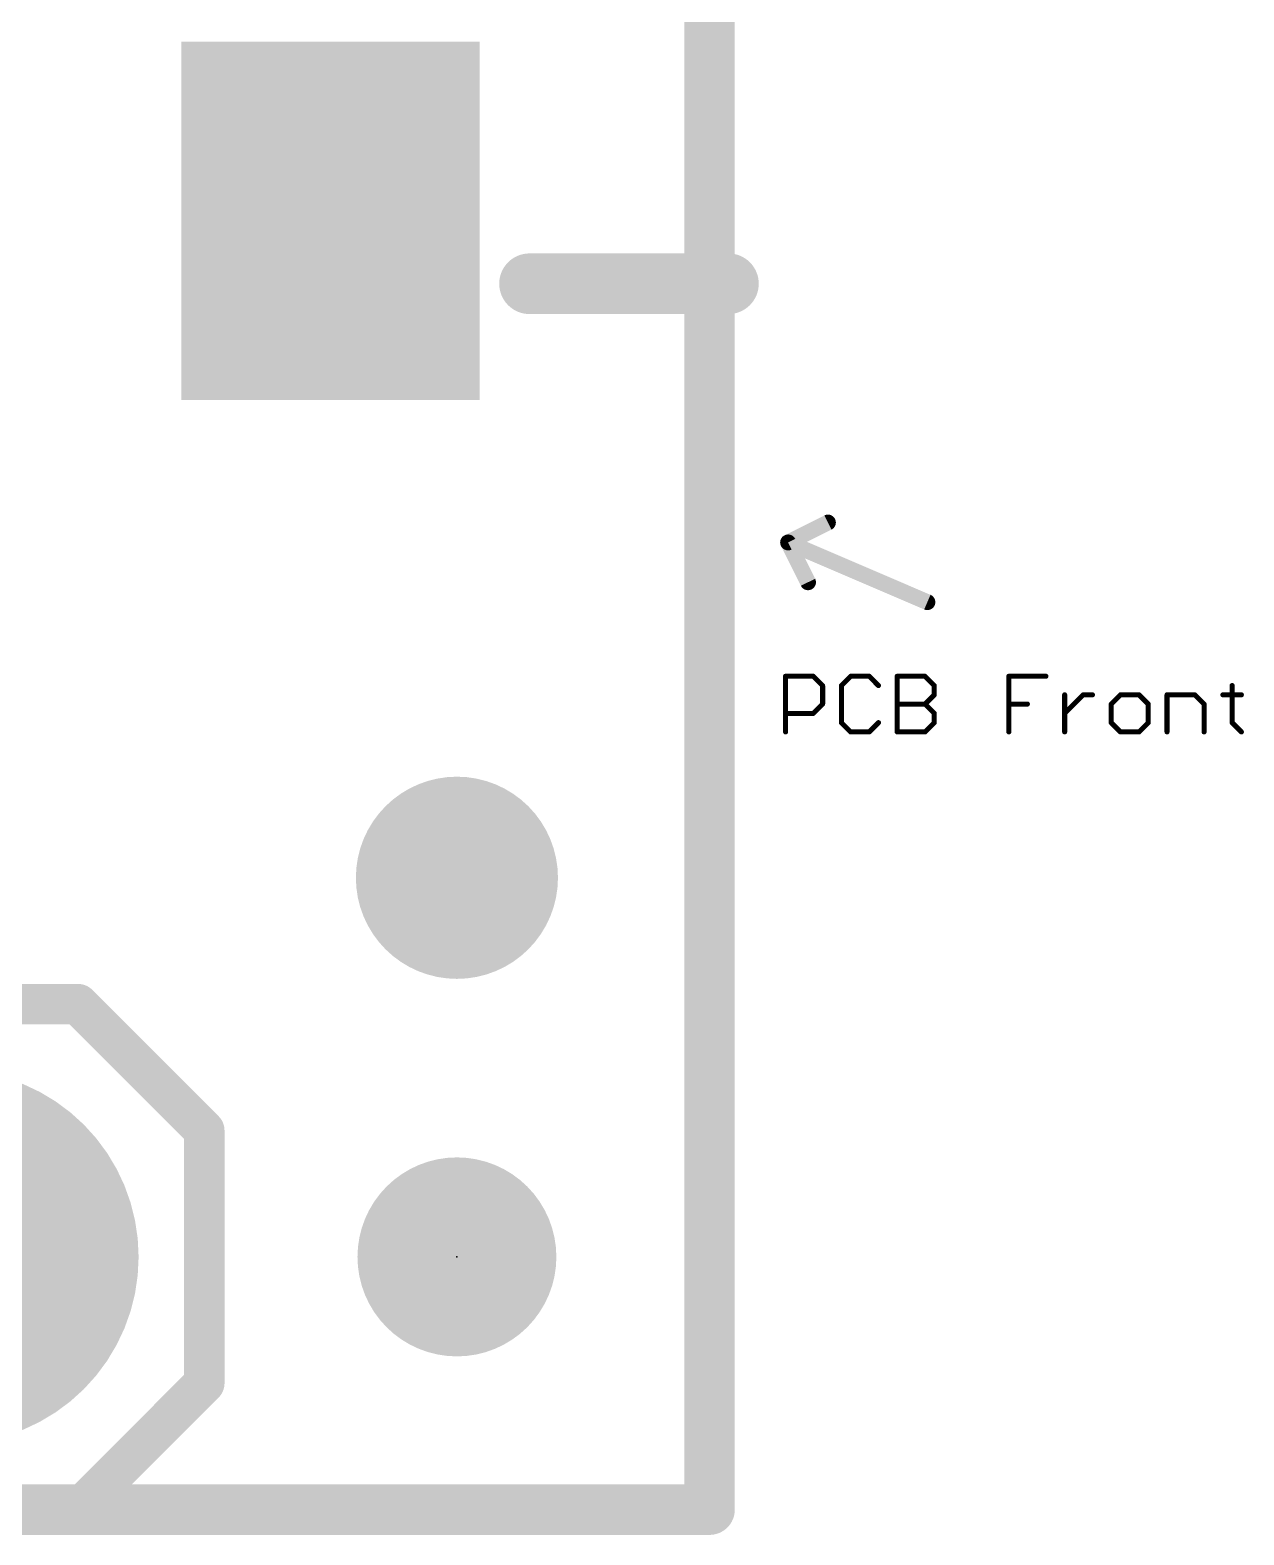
# Model space of a CAD drawing. Extents: x -17 to 90, y -12 to 22.
# Drawn here: x 28.33 to 34.44, y 1.14 to 8.7 of the extents above; entities that cross this region are included whole.
import ezdxf

# ---------------------------------------------------------------- set-up
doc = ezdxf.new("R2010")
doc.units = 0
for name, color, linetype in [('1', 12, 'CONTINUOUS'), ('16', 132, 'CONTINUOUS'), ('17', 110, 'CONTINUOUS'), ('18', 110, 'CONTINUOUS'), ('20', 53, 'CONTINUOUS'), ('21', 41, 'CONTINUOUS'), ('23', 53, 'CONTINUOUS'), ('51', 53, 'CONTINUOUS')]:
    doc.layers.add(name, color=color, linetype=linetype)

# ---------------------------------------------------------------- blocks, each defined once
blk = doc.blocks.new('ROUNDP')
at = {"const_width": 0.5}
blk.add_lwpolyline([(0, -0.25, 1), (0, 0.25, 1), (0, -0.25)], format="xyb", dxfattribs=at)
blk = doc.blocks.new('PIE')
at = {"const_width": 0.5}
blk.add_lwpolyline([(0, -0.25, 1), (0, 0.25, 1), (0, -0.25)], format="xyb", dxfattribs=at)
blk = doc.blocks.new('RECT')
blk.add_solid([(-0.5, -0.5), (0.5, -0.5), (-0.5, 0.5), (0.5, 0.5)])
blk = doc.blocks.new('ROUNDV')
at = {"const_width": 0.5}
blk.add_lwpolyline([(0, -0.25, 1), (0, 0.25, 1), (0, -0.25)], format="xyb", dxfattribs=at)

msp = doc.modelspace()

# ---------------------------------------------------------------- linework, layer by layer
at = {"layer": '1', "const_width": 0.254}
for points in [[(31.75, 21.59), (31.75, 1.27)], [(31.75, 1.27), (1.27, 1.27)]]:
    msp.add_lwpolyline(points, dxfattribs=at)
at = {"layer": '1', "const_width": 0.127}
for points in [[(31.75, 1.2065, 1), (31.75, 1.3335)], [(31.6865, 1.27, 1), (31.8135, 1.27)]]:
    msp.add_lwpolyline(points, format="xyb", dxfattribs=at)
at = {"layer": '16', "const_width": 0.254}
for points in [[(31.75, 21.59), (31.75, 1.27)], [(31.75, 1.27), (1.27, 1.27)]]:
    msp.add_lwpolyline(points, dxfattribs=at)
at = {"layer": '16', "const_width": 0.127}
for points in [[(31.75, 1.2065, 1), (31.75, 1.3335)], [(31.6865, 1.27, 1), (31.8135, 1.27)]]:
    msp.add_lwpolyline(points, format="xyb", dxfattribs=at)
at = {"layer": '20', "const_width": 0.2032}
for points in [[(31.75, 21.59), (31.75, 1.27)], [(31.75, 1.27), (1.27, 1.27)]]:
    msp.add_lwpolyline(points, dxfattribs=at)
at = {"layer": '20', "const_width": 0.1016}
for points in [[(31.75, 1.2192, 1), (31.75, 1.3208)], [(31.6992, 1.27, 1), (31.8008, 1.27)]]:
    msp.add_lwpolyline(points, format="xyb", dxfattribs=at)
at = {"layer": '21'}
for points, const_width in [([(30.845, 7.43), (31.845, 7.43)], 0.3048), ([(27.305, 3.81), (28.575, 3.81)], 0.2032), ([(28.575, 3.81), (29.21, 3.175)], 0.2032), ([(29.21, 3.175), (29.21, 1.905)], 0.2032), ([(29.21, 1.905), (28.575, 1.27)], 0.2032), ([(28.575, 1.27), (27.305, 1.27)], 0.2032)]:
    msp.add_lwpolyline(points, dxfattribs=dict(at, const_width=const_width))
for points, const_width in [([(30.845, 7.5062, 1), (30.845, 7.3538)], 0.1524), ([(31.845, 7.3538, 1), (31.845, 7.5062)], 0.1524), ([(28.6109, 3.8459, 1), (28.5391, 3.7741)], 0.1016), ([(28.575, 3.7592, 1), (28.575, 3.8608)], 0.1016), ([(29.2608, 3.175, 1), (29.1592, 3.175)], 0.1016), ([(29.1741, 3.1391, 1), (29.2459, 3.2109)], 0.1016), ([(29.2459, 1.8691, 1), (29.1741, 1.9409)], 0.1016), ([(29.1592, 1.905, 1), (29.2608, 1.905)], 0.1016), ([(28.575, 1.2192, 1), (28.575, 1.3208)], 0.1016), ([(28.5391, 1.3059, 1), (28.6109, 1.2341)], 0.1016)]:
    msp.add_lwpolyline(points, format="xyb", dxfattribs=dict(at, const_width=const_width))
at = {"layer": '23'}
msp.add_point((30.48, 2.54), dxfattribs=at)
at = {"layer": '51'}
for points, const_width in [([(32.145, 6.13), (32.345, 6.23)], 0.08), ([(32.845, 5.83), (32.145, 6.13)], 0.08), ([(32.145, 6.13), (32.245, 5.93)], 0.08), ([(32.1321, 5.1779), (32.1321, 5.4575)], 0.0254), ([(32.1321, 5.4575), (32.2719, 5.4575)], 0.0254), ([(32.2719, 5.4575), (32.3186, 5.4109)], 0.0254), ([(32.4594, 5.4575), (32.4128, 5.4109)], 0.0254), ([(32.5526, 5.4575), (32.4594, 5.4575)], 0.0254), ([(32.5992, 5.4109), (32.5526, 5.4575)], 0.0254), ([(32.6934, 5.1779), (32.6934, 5.4575)], 0.0254), ([(32.6934, 5.4575), (32.8333, 5.4575)], 0.0254), ([(32.8333, 5.4575), (32.8799, 5.4109)], 0.0254), ([(33.2547, 5.1779), (33.2547, 5.4575)], 0.0254), ([(33.2547, 5.4575), (33.4412, 5.4575)], 0.0254), ([(32.3186, 5.4109), (32.3186, 5.3177)], 0.0254), ([(32.4128, 5.4109), (32.4128, 5.2245)], 0.0254), ([(32.8799, 5.3643), (32.8333, 5.3177)], 0.0254), ([(32.8799, 5.4109), (32.8799, 5.3643)], 0.0254), ([(33.5354, 5.1779), (33.5354, 5.3643)], 0.0254), ([(33.5354, 5.2711), (33.6286, 5.3643)], 0.0254), ([(33.6286, 5.3643), (33.6752, 5.3643)], 0.0254), ([(33.8159, 5.3643), (33.7693, 5.3177)], 0.0254), ([(33.9091, 5.3643), (33.8159, 5.3643)], 0.0254), ([(33.9557, 5.3177), (33.9091, 5.3643)], 0.0254), ([(34.0499, 5.1779), (34.0499, 5.3643)], 0.0254), ([(34.0499, 5.3643), (34.1897, 5.3643)], 0.0254), ([(34.1897, 5.3643), (34.2364, 5.3177)], 0.0254), ([(34.3306, 5.3643), (34.4238, 5.3643)], 0.0254), ([(34.3772, 5.4109), (34.3772, 5.2245)], 0.0254), ([(32.3186, 5.3177), (32.2719, 5.2711)], 0.0254), ([(32.6934, 5.3177), (32.8333, 5.3177)], 0.0254), ([(32.8333, 5.3177), (32.8799, 5.2711)], 0.0254), ([(33.2547, 5.3177), (33.348, 5.3177)], 0.0254), ([(33.7693, 5.3177), (33.7693, 5.2245)], 0.0254), ([(33.9557, 5.2245), (33.9557, 5.3177)], 0.0254), ([(34.2364, 5.3177), (34.2364, 5.1779)], 0.0254), ([(32.2719, 5.2711), (32.1321, 5.2711)], 0.0254), ([(32.4128, 5.2245), (32.4594, 5.1779)], 0.0254), ([(32.5526, 5.1779), (32.5992, 5.2245)], 0.0254), ([(32.8799, 5.2245), (32.8333, 5.1779)], 0.0254), ([(32.8799, 5.2711), (32.8799, 5.2245)], 0.0254), ([(33.7693, 5.2245), (33.8159, 5.1779)], 0.0254), ([(33.9091, 5.1779), (33.9557, 5.2245)], 0.0254), ([(34.3772, 5.2245), (34.4238, 5.1779)], 0.0254), ([(32.4594, 5.1779), (32.5526, 5.1779)], 0.0254), ([(32.8333, 5.1779), (32.6934, 5.1779)], 0.0254), ([(33.8159, 5.1779), (33.9091, 5.1779)], 0.0254)]:
    msp.add_lwpolyline(points, dxfattribs=dict(at, const_width=const_width))
for points, const_width in [([(32.3539, 6.2121, 1), (32.3361, 6.2479)], 0.04), ([(32.1529, 6.1484, 1), (32.1371, 6.1116)], 0.04), ([(32.1629, 6.1389, 1), (32.1271, 6.1211)], 0.04), ([(32.1361, 6.1479, 1), (32.1539, 6.1121)], 0.04), ([(32.2271, 5.9211, 1), (32.2629, 5.9389)], 0.04), ([(32.8371, 5.8116, 1), (32.8529, 5.8484)], 0.04), ([(32.1321, 5.4639, 1), (32.1321, 5.4512)], 0.0127), ([(32.1385, 5.4575, 1), (32.1258, 5.4575)], 0.0127), ([(32.2764, 5.462, 1), (32.2675, 5.453)], 0.0127), ([(32.2719, 5.4512, 1), (32.2719, 5.4639)], 0.0127), ([(32.4594, 5.4639, 1), (32.4594, 5.4512)], 0.0127), ([(32.4639, 5.453, 1), (32.4549, 5.462)], 0.0127), ([(32.5571, 5.462, 1), (32.5481, 5.453)], 0.0127), ([(32.5526, 5.4512, 1), (32.5526, 5.4639)], 0.0127), ([(32.6934, 5.4639, 1), (32.6934, 5.4512)], 0.0127), ([(32.6998, 5.4575, 1), (32.6871, 5.4575)], 0.0127), ([(32.8377, 5.462, 1), (32.8288, 5.453)], 0.0127), ([(32.8333, 5.4512, 1), (32.8333, 5.4639)], 0.0127), ([(33.2547, 5.4639, 1), (33.2547, 5.4512)], 0.0127), ([(33.2611, 5.4575, 1), (33.2484, 5.4575)], 0.0127), ([(33.4412, 5.4512, 1), (33.4412, 5.4639)], 0.0127), ([(32.3249, 5.4109, 1), (32.3122, 5.4109)], 0.0127), ([(32.3141, 5.4064, 1), (32.323, 5.4154)], 0.0127), ([(32.4191, 5.4109, 1), (32.4064, 5.4109)], 0.0127), ([(32.4083, 5.4154, 1), (32.4173, 5.4064)], 0.0127), ([(32.5947, 5.4064, 1), (32.6037, 5.4154)], 0.0127), ([(32.8862, 5.4109, 1), (32.8735, 5.4109)], 0.0127), ([(32.8735, 5.3643, 1), (32.8862, 5.3643)], 0.0127), ([(32.8754, 5.4064, 1), (32.8843, 5.4154)], 0.0127), ([(32.8843, 5.3598, 1), (32.8754, 5.3688)], 0.0127), ([(33.5417, 5.3643, 1), (33.529, 5.3643)], 0.0127), ([(33.6286, 5.3707, 1), (33.6286, 5.358)], 0.0127), ([(33.6331, 5.3598, 1), (33.6241, 5.3688)], 0.0127), ([(33.6752, 5.358, 1), (33.6752, 5.3707)], 0.0127), ([(33.8159, 5.3707, 1), (33.8159, 5.358)], 0.0127), ([(33.8204, 5.3598, 1), (33.8114, 5.3688)], 0.0127), ([(33.9136, 5.3688, 1), (33.9046, 5.3598)], 0.0127), ([(33.9091, 5.358, 1), (33.9091, 5.3707)], 0.0127), ([(34.0499, 5.3707, 1), (34.0499, 5.358)], 0.0127), ([(34.0563, 5.3643, 1), (34.0436, 5.3643)], 0.0127), ([(34.1942, 5.3688, 1), (34.1853, 5.3598)], 0.0127), ([(34.1897, 5.358, 1), (34.1897, 5.3707)], 0.0127), ([(34.3306, 5.3707, 1), (34.3306, 5.358)], 0.0127), ([(34.3835, 5.4109, 1), (34.3708, 5.4109)], 0.0127), ([(34.4238, 5.358, 1), (34.4238, 5.3707)], 0.0127), ([(32.3122, 5.3177, 1), (32.3249, 5.3177)], 0.0127), ([(32.323, 5.3132, 1), (32.3141, 5.3222)], 0.0127), ([(32.6934, 5.3241, 1), (32.6934, 5.3114)], 0.0127), ([(32.8377, 5.3222, 1), (32.8288, 5.3132)], 0.0127), ([(32.8288, 5.3222, 1), (32.8377, 5.3132)], 0.0127), ([(32.8333, 5.3114, 1), (32.8333, 5.3241)], 0.0127), ([(33.2547, 5.3241, 1), (33.2547, 5.3114)], 0.0127), ([(33.348, 5.3114, 1), (33.348, 5.3241)], 0.0127), ([(33.7756, 5.3177, 1), (33.7629, 5.3177)], 0.0127), ([(33.7648, 5.3222, 1), (33.7738, 5.3132)], 0.0127), ([(33.962, 5.3177, 1), (33.9493, 5.3177)], 0.0127), ([(33.9512, 5.3132, 1), (33.9602, 5.3222)], 0.0127), ([(34.2427, 5.3177, 1), (34.23, 5.3177)], 0.0127), ([(34.2319, 5.3132, 1), (34.2408, 5.3222)], 0.0127), ([(32.1321, 5.2775, 1), (32.1321, 5.2648)], 0.0127), ([(32.2675, 5.2756, 1), (32.2764, 5.2666)], 0.0127), ([(32.2719, 5.2648, 1), (32.2719, 5.2775)], 0.0127), ([(32.4173, 5.229, 1), (32.4083, 5.22)], 0.0127), ([(32.4064, 5.2245, 1), (32.4191, 5.2245)], 0.0127), ([(32.6037, 5.22, 1), (32.5947, 5.229)], 0.0127), ([(32.8862, 5.2711, 1), (32.8735, 5.2711)], 0.0127), ([(32.8735, 5.2245, 1), (32.8862, 5.2245)], 0.0127), ([(32.8754, 5.2666, 1), (32.8843, 5.2756)], 0.0127), ([(32.8843, 5.22, 1), (32.8754, 5.229)], 0.0127), ([(33.5309, 5.2756, 1), (33.5399, 5.2666)], 0.0127), ([(33.7738, 5.229, 1), (33.7648, 5.22)], 0.0127), ([(33.7629, 5.2245, 1), (33.7756, 5.2245)], 0.0127), ([(33.9493, 5.2245, 1), (33.962, 5.2245)], 0.0127), ([(33.9602, 5.22, 1), (33.9512, 5.229)], 0.0127), ([(34.3817, 5.229, 1), (34.3727, 5.22)], 0.0127), ([(34.3708, 5.2245, 1), (34.3835, 5.2245)], 0.0127), ([(32.1258, 5.1779, 1), (32.1385, 5.1779)], 0.0127), ([(32.4594, 5.1843, 1), (32.4594, 5.1715)], 0.0127), ([(32.4549, 5.1734, 1), (32.4639, 5.1824)], 0.0127), ([(32.5481, 5.1824, 1), (32.5571, 5.1734)], 0.0127), ([(32.5526, 5.1715, 1), (32.5526, 5.1843)], 0.0127), ([(32.6934, 5.1843, 1), (32.6934, 5.1715)], 0.0127), ([(32.6871, 5.1779, 1), (32.6998, 5.1779)], 0.0127), ([(32.8288, 5.1824, 1), (32.8377, 5.1734)], 0.0127), ([(32.8333, 5.1715, 1), (32.8333, 5.1843)], 0.0127), ([(33.2484, 5.1779, 1), (33.2611, 5.1779)], 0.0127), ([(33.529, 5.1779, 1), (33.5417, 5.1779)], 0.0127), ([(33.8159, 5.1843, 1), (33.8159, 5.1715)], 0.0127), ([(33.8114, 5.1734, 1), (33.8204, 5.1824)], 0.0127), ([(33.9046, 5.1824, 1), (33.9136, 5.1734)], 0.0127), ([(33.9091, 5.1715, 1), (33.9091, 5.1843)], 0.0127), ([(34.0436, 5.1779, 1), (34.0563, 5.1779)], 0.0127), ([(34.23, 5.1779, 1), (34.2427, 5.1779)], 0.0127), ([(34.4193, 5.1734, 1), (34.4283, 5.1824)], 0.0127)]:
    msp.add_lwpolyline(points, format="xyb", dxfattribs=dict(at, const_width=const_width))

# ---------------------------------------------------------------- block references
at = {"layer": '1', "xscale": 1.5, "yscale": 1.8, "rotation": 180}
msp.add_blockref('RECT', (29.845, 7.746), dxfattribs=at)
at = {"layer": '1'}
msp.add_blockref('PIE', (30.48, 2.54), dxfattribs=at)
at = {"layer": '17', "xscale": 1.8796, "yscale": 1.8796, "rotation": 90}
msp.add_blockref('ROUNDP', (27.94, 2.54), dxfattribs=at)
msp.add_blockref('ROUNDP', (27.94, 2.54), dxfattribs=at)
at = {"layer": '18', "xscale": 1.016, "yscale": 1.016}
msp.add_blockref('ROUNDV', (30.48, 4.445), dxfattribs=at)
msp.add_blockref('ROUNDV', (30.48, 4.445), dxfattribs=at)

doc.saveas('drawing.dxf')
